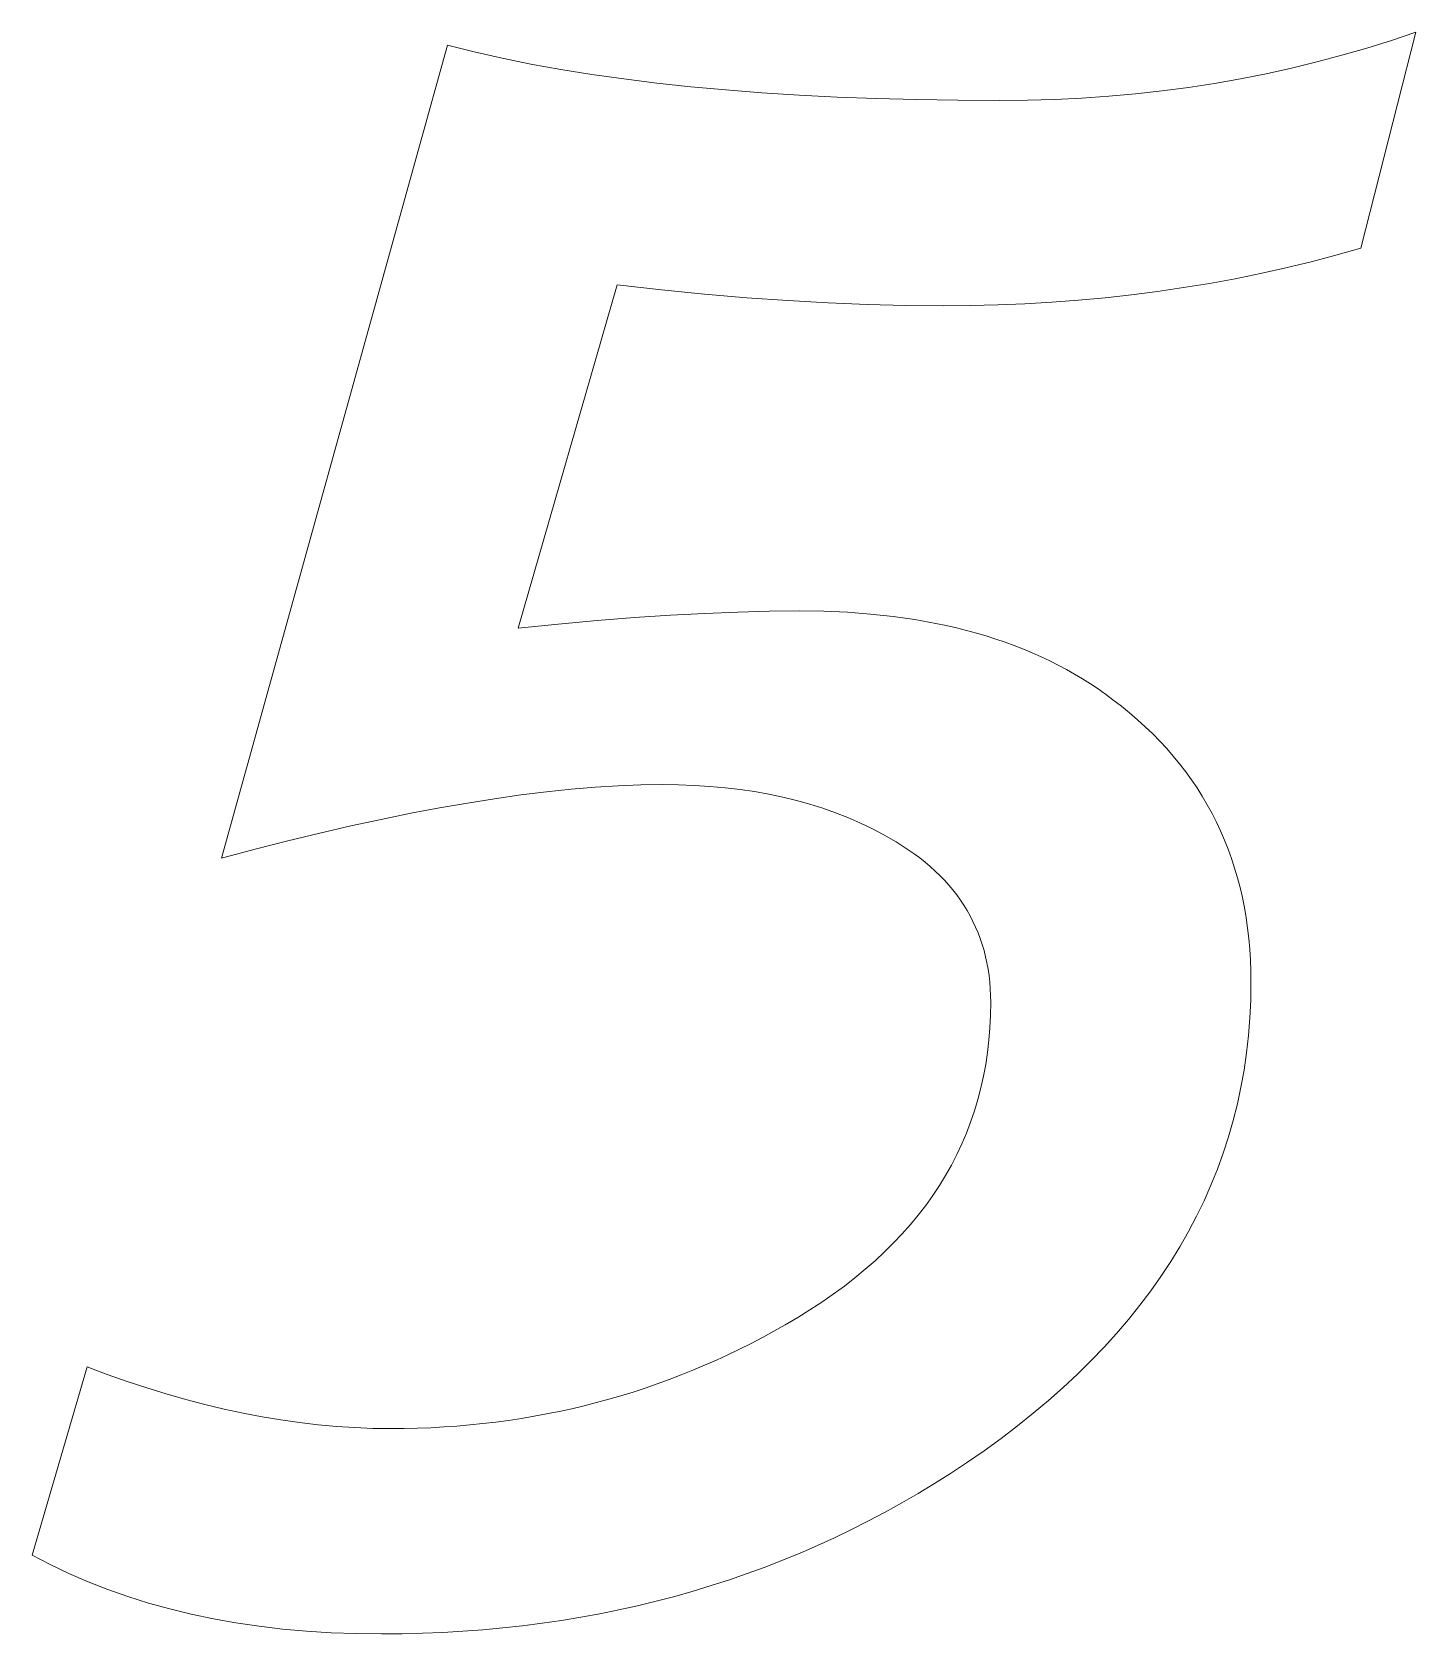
# Model space of a CAD drawing. Header units: millimetres. Extents: x -265 to 308, y -361 to 246.
# Drawn here: x 119.67 to 151.01, y 206.6 to 242.88 of the extents above; entities that cross this region are included whole.
import ezdxf

# ---------------------------------------------------------------- set-up
doc = ezdxf.new("R2010")
doc.units = ezdxf.units.MM
doc.header["$MEASUREMENT"] = 0
doc.layers.add('Layer 1', color=7, linetype='Continuous')

msp = doc.modelspace()

# ---------------------------------------------------------------- linework, layer by layer
at = {"layer": 'Layer 1', "lineweight": 9}
msp.add_open_spline([(123.9637, 224.1708), (123.9637, 224.1708), (129.0758, 242.5792), (129.0758, 242.5792), (129.0758, 242.5792), (129.0758, 242.5792), (129.0758, 242.5792), (129.0758, 242.5792), (129.0758, 242.5792), (129.0758, 242.5792), (129.6835, 242.4278), (129.6835, 242.4278), (129.6835, 242.4278), (129.6835, 242.4278), (130.3143, 242.2862), (130.3143, 242.2862), (130.3143, 242.2862), (130.3143, 242.2862), (130.9684, 242.1543), (130.9684, 242.1543), (130.9684, 242.1543), (130.9684, 242.1543), (131.6458, 242.0322), (131.6458, 242.0322), (131.6458, 242.0322), (131.6458, 242.0322), (132.3464, 241.9199), (132.3464, 241.9199), (132.3464, 241.9199), (132.3464, 241.9199), (133.0702, 241.8174), (133.0702, 241.8174), (133.0702, 241.8174), (133.0702, 241.8174), (133.8173, 241.7246), (133.8173, 241.7246), (133.8173, 241.7246), (133.8173, 241.7246), (134.5877, 241.6416), (134.5877, 241.6416), (134.5877, 241.6416), (134.5877, 241.6416), (135.3812, 241.5683), (135.3812, 241.5683), (135.3812, 241.5683), (135.3812, 241.5683), (136.1981, 241.5048), (136.1981, 241.5048), (136.1981, 241.5048), (136.1981, 241.5048), (137.0381, 241.4511), (137.0381, 241.4511), (137.0381, 241.4511), (137.0381, 241.4511), (137.9014, 241.4072), (137.9014, 241.4072), (137.9014, 241.4072), (137.9014, 241.4072), (138.788, 241.373), (138.788, 241.373), (138.788, 241.373), (138.788, 241.373), (139.6978, 241.3486), (139.6978, 241.3486), (139.6978, 241.3486), (139.6978, 241.3486), (140.6308, 241.3339), (140.6308, 241.3339), (140.6308, 241.3339), (140.6308, 241.3339), (141.5871, 241.329), (141.5871, 241.329), (141.5871, 241.329), (141.5871, 241.329), (141.5871, 241.329), (141.5871, 241.329), (141.5871, 241.329), (141.5871, 241.329), (142.2105, 241.3351), (142.2105, 241.3351), (142.2105, 241.3351), (142.2105, 241.3351), (142.8292, 241.3532), (142.8292, 241.3532), (142.8292, 241.3532), (142.8292, 241.3532), (143.4434, 241.3836), (143.4434, 241.3836), (143.4434, 241.3836), (143.4434, 241.3836), (144.0529, 241.4259), (144.0529, 241.4259), (144.0529, 241.4259), (144.0529, 241.4259), (144.6578, 241.4805), (144.6578, 241.4805), (144.6578, 241.4805), (144.6578, 241.4805), (145.2581, 241.5471), (145.2581, 241.5471), (145.2581, 241.5471), (145.2581, 241.5471), (145.8537, 241.6258), (145.8537, 241.6258), (145.8537, 241.6258), (145.8537, 241.6258), (146.4448, 241.7167), (146.4448, 241.7167), (146.4448, 241.7167), (146.4448, 241.7167), (147.0312, 241.8196), (147.0312, 241.8196), (147.0312, 241.8196), (147.0312, 241.8196), (147.613, 241.9347), (147.613, 241.9347), (147.613, 241.9347), (147.613, 241.9347), (148.1902, 242.0619), (148.1902, 242.0619), (148.1902, 242.0619), (148.1902, 242.0619), (148.7628, 242.2012), (148.7628, 242.2012), (148.7628, 242.2012), (148.7628, 242.2012), (149.3307, 242.3527), (149.3307, 242.3527), (149.3307, 242.3527), (149.3307, 242.3527), (149.8941, 242.5162), (149.8941, 242.5162), (149.8941, 242.5162), (149.8941, 242.5162), (150.4528, 242.6918), (150.4528, 242.6918), (150.4528, 242.6918), (150.4528, 242.6918), (151.0069, 242.8797), (151.0069, 242.8797), (151.0069, 242.8797), (151.0069, 242.8797), (151.0069, 242.8797), (151.0069, 242.8797), (151.0069, 242.8797), (151.0069, 242.8797), (149.7567, 237.9807), (149.7567, 237.9807), (149.7567, 237.9807), (149.7567, 237.9807), (149.7567, 237.9807), (149.7567, 237.9807), (149.7567, 237.9807), (149.7567, 237.9807), (149.1957, 237.8229), (149.1957, 237.8229), (149.1957, 237.8229), (149.1957, 237.8229), (148.6307, 237.6752), (148.6307, 237.6752), (148.6307, 237.6752), (148.6307, 237.6752), (148.0617, 237.5378), (148.0617, 237.5378), (148.0617, 237.5378), (148.0617, 237.5378), (147.4887, 237.4104), (147.4887, 237.4104), (147.4887, 237.4104), (147.4887, 237.4104), (146.9118, 237.2934), (146.9118, 237.2934), (146.9118, 237.2934), (146.9118, 237.2934), (146.3309, 237.1865), (146.3309, 237.1865), (146.3309, 237.1865), (146.3309, 237.1865), (145.746, 237.0897), (145.746, 237.0897), (145.746, 237.0897), (145.746, 237.0897), (145.1571, 237.0031), (145.1571, 237.0031), (145.1571, 237.0031), (145.1571, 237.0031), (144.5642, 236.9268), (144.5642, 236.9268), (144.5642, 236.9268), (144.5642, 236.9268), (143.9674, 236.8606), (143.9674, 236.8606), (143.9674, 236.8606), (143.9674, 236.8606), (143.3666, 236.8045), (143.3666, 236.8045), (143.3666, 236.8045), (143.3666, 236.8045), (142.7618, 236.7587), (142.7618, 236.7587), (142.7618, 236.7587), (142.7618, 236.7587), (142.1531, 236.7231), (142.1531, 236.7231), (142.1531, 236.7231), (142.1531, 236.7231), (141.5404, 236.6977), (141.5404, 236.6977), (141.5404, 236.6977), (141.5404, 236.6977), (140.9237, 236.6824), (140.9237, 236.6824), (140.9237, 236.6824), (140.9237, 236.6824), (140.303, 236.6773), (140.303, 236.6773), (140.303, 236.6773), (140.303, 236.6773), (140.303, 236.6773), (140.303, 236.6773), (140.303, 236.6773), (140.303, 236.6773), (139.4563, 236.6847), (139.4563, 236.6847), (139.4563, 236.6847), (139.4563, 236.6847), (138.588, 236.7069), (138.588, 236.7069), (138.588, 236.7069), (138.588, 236.7069), (137.698, 236.7441), (137.698, 236.7441), (137.698, 236.7441), (137.698, 236.7441), (136.7864, 236.796), (136.7864, 236.796), (136.7864, 236.796), (136.7864, 236.796), (135.853, 236.8628), (135.853, 236.8628), (135.853, 236.8628), (135.853, 236.8628), (134.8981, 236.9444), (134.8981, 236.9444), (134.8981, 236.9444), (134.8981, 236.9444), (133.9215, 237.0409), (133.9215, 237.0409), (133.9215, 237.0409), (133.9215, 237.0409), (132.9232, 237.1521), (132.9232, 237.1521), (132.9232, 237.1521), (132.9232, 237.1521), (132.9232, 237.1521), (132.9232, 237.1521), (132.9232, 237.1521), (132.9232, 237.1521), (130.6748, 229.3798), (130.6748, 229.3798), (130.6748, 229.3798), (130.6748, 229.3798), (130.6748, 229.3798), (130.6748, 229.3798), (130.6748, 229.3798), (130.6748, 229.3798), (131.5864, 229.4707), (131.5864, 229.4707), (131.5864, 229.4707), (131.5864, 229.4707), (132.4652, 229.5494), (132.4652, 229.5494), (132.4652, 229.5494), (132.4652, 229.5494), (133.3114, 229.6161), (133.3114, 229.6161), (133.3114, 229.6161), (133.3114, 229.6161), (134.1249, 229.6706), (134.1249, 229.6706), (134.1249, 229.6706), (134.1249, 229.6706), (134.9056, 229.713), (134.9056, 229.713), (134.9056, 229.713), (134.9056, 229.713), (135.6537, 229.7432), (135.6537, 229.7432), (135.6537, 229.7432), (135.6537, 229.7432), (136.369, 229.7614), (136.369, 229.7614), (136.369, 229.7614), (136.369, 229.7614), (137.0516, 229.7675), (137.0516, 229.7675), (137.0516, 229.7675), (137.0516, 229.7675), (137.0516, 229.7675), (137.0516, 229.7675), (137.0516, 229.7675), (137.0516, 229.7675), (137.6018, 229.7596), (137.6018, 229.7596), (137.6018, 229.7596), (137.6018, 229.7596), (138.1376, 229.736), (138.1376, 229.736), (138.1376, 229.736), (138.1376, 229.736), (138.6593, 229.6968), (138.6593, 229.6968), (138.6593, 229.6968), (138.6593, 229.6968), (139.1667, 229.6418), (139.1667, 229.6418), (139.1667, 229.6418), (139.1667, 229.6418), (139.6599, 229.5711), (139.6599, 229.5711), (139.6599, 229.5711), (139.6599, 229.5711), (140.1389, 229.4847), (140.1389, 229.4847), (140.1389, 229.4847), (140.1389, 229.4847), (140.373, 229.4356), (140.373, 229.4356), (140.373, 229.4356), (140.373, 229.4356), (140.6036, 229.3826), (140.6036, 229.3826), (140.6036, 229.3826), (140.6036, 229.3826), (140.8306, 229.3256), (140.8306, 229.3256), (140.8306, 229.3256), (140.8306, 229.3256), (141.0541, 229.2647), (141.0541, 229.2647), (141.0541, 229.2647), (141.0541, 229.2647), (141.274, 229.2), (141.274, 229.2), (141.274, 229.2), (141.274, 229.2), (141.4903, 229.1312), (141.4903, 229.1312), (141.4903, 229.1312), (141.4903, 229.1312), (141.7031, 229.0585), (141.7031, 229.0585), (141.7031, 229.0585), (141.7031, 229.0585), (141.9124, 228.9819), (141.9124, 228.9819), (141.9124, 228.9819), (141.9124, 228.9819), (142.118, 228.9014), (142.118, 228.9014), (142.118, 228.9014), (142.118, 228.9014), (142.3201, 228.817), (142.3201, 228.817), (142.3201, 228.817), (142.3201, 228.817), (142.5187, 228.7286), (142.5187, 228.7286), (142.5187, 228.7286), (142.5187, 228.7286), (142.7137, 228.6363), (142.7137, 228.6363), (142.7137, 228.6363), (142.7137, 228.6363), (142.9052, 228.5401), (142.9052, 228.5401), (142.9052, 228.5401), (142.9052, 228.5401), (143.093, 228.44), (143.093, 228.44), (143.093, 228.44), (143.093, 228.44), (143.2774, 228.3359), (143.2774, 228.3359), (143.2774, 228.3359), (143.2774, 228.3359), (143.4581, 228.2278), (143.4581, 228.2278), (143.4581, 228.2278), (143.4581, 228.2278), (143.6353, 228.116), (143.6353, 228.116), (143.6353, 228.116), (143.6353, 228.116), (143.809, 228.0001), (143.809, 228.0001), (143.809, 228.0001), (143.809, 228.0001), (143.979, 227.8803), (143.979, 227.8803), (143.979, 227.8803), (143.979, 227.8803), (144.1455, 227.7566), (144.1455, 227.7566), (144.1455, 227.7566), (144.1455, 227.7566), (144.1455, 227.7566), (144.1455, 227.7566), (144.1455, 227.7566), (144.1455, 227.7566), (144.3378, 227.6083), (144.3378, 227.6083), (144.3378, 227.6083), (144.3378, 227.6083), (144.524, 227.4567), (144.524, 227.4567), (144.524, 227.4567), (144.524, 227.4567), (144.7041, 227.3018), (144.7041, 227.3018), (144.7041, 227.3018), (144.7041, 227.3018), (144.8781, 227.1436), (144.8781, 227.1436), (144.8781, 227.1436), (144.8781, 227.1436), (145.0459, 226.982), (145.0459, 226.982), (145.0459, 226.982), (145.0459, 226.982), (145.2077, 226.8171), (145.2077, 226.8171), (145.2077, 226.8171), (145.2077, 226.8171), (145.3634, 226.6489), (145.3634, 226.6489), (145.3634, 226.6489), (145.3634, 226.6489), (145.513, 226.4773), (145.513, 226.4773), (145.513, 226.4773), (145.513, 226.4773), (145.6564, 226.3025), (145.6564, 226.3025), (145.6564, 226.3025), (145.6564, 226.3025), (145.7937, 226.1242), (145.7937, 226.1242), (145.7937, 226.1242), (145.7937, 226.1242), (145.9249, 225.9426), (145.9249, 225.9426), (145.9249, 225.9426), (145.9249, 225.9426), (146.0501, 225.7578), (146.0501, 225.7578), (146.0501, 225.7578), (146.0501, 225.7578), (146.1692, 225.5695), (146.1692, 225.5695), (146.1692, 225.5695), (146.1692, 225.5695), (146.2821, 225.378), (146.2821, 225.378), (146.2821, 225.378), (146.2821, 225.378), (146.3889, 225.1831), (146.3889, 225.1831), (146.3889, 225.1831), (146.3889, 225.1831), (146.4896, 224.9849), (146.4896, 224.9849), (146.4896, 224.9849), (146.4896, 224.9849), (146.5842, 224.7833), (146.5842, 224.7833), (146.5842, 224.7833), (146.5842, 224.7833), (146.6727, 224.5785), (146.6727, 224.5785), (146.6727, 224.5785), (146.6727, 224.5785), (146.7551, 224.3702), (146.7551, 224.3702), (146.7551, 224.3702), (146.7551, 224.3702), (146.8315, 224.1587), (146.8315, 224.1587), (146.8315, 224.1587), (146.8315, 224.1587), (146.9017, 223.9438), (146.9017, 223.9438), (146.9017, 223.9438), (146.9017, 223.9438), (146.9658, 223.7257), (146.9658, 223.7257), (146.9658, 223.7257), (146.9658, 223.7257), (147.0237, 223.5041), (147.0237, 223.5041), (147.0237, 223.5041), (147.0237, 223.5041), (147.0756, 223.2793), (147.0756, 223.2793), (147.0756, 223.2793), (147.0756, 223.2793), (147.1214, 223.051), (147.1214, 223.051), (147.1214, 223.051), (147.1214, 223.051), (147.1611, 222.8195), (147.1611, 222.8195), (147.1611, 222.8195), (147.1611, 222.8195), (147.1947, 222.5847), (147.1947, 222.5847), (147.1947, 222.5847), (147.1947, 222.5847), (147.2221, 222.3464), (147.2221, 222.3464), (147.2221, 222.3464), (147.2221, 222.3464), (147.2435, 222.1049), (147.2435, 222.1049), (147.2435, 222.1049), (147.2435, 222.1049), (147.2588, 221.8601), (147.2588, 221.8601), (147.2588, 221.8601), (147.2588, 221.8601), (147.2679, 221.6119), (147.2679, 221.6119), (147.2679, 221.6119), (147.2679, 221.6119), (147.271, 221.3604), (147.271, 221.3604), (147.271, 221.3604), (147.271, 221.3604), (147.271, 221.3604), (147.271, 221.3604), (147.271, 221.3604), (147.271, 221.3604), (147.2647, 220.9537), (147.2647, 220.9537), (147.2647, 220.9537), (147.2647, 220.9537), (147.2458, 220.5513), (147.2458, 220.5513), (147.2458, 220.5513), (147.2458, 220.5513), (147.2144, 220.1531), (147.2144, 220.1531), (147.2144, 220.1531), (147.2144, 220.1531), (147.1704, 219.7593), (147.1704, 219.7593), (147.1704, 219.7593), (147.1704, 219.7593), (147.1138, 219.3697), (147.1138, 219.3697), (147.1138, 219.3697), (147.1138, 219.3697), (147.0445, 218.9845), (147.0445, 218.9845), (147.0445, 218.9845), (147.0445, 218.9845), (146.9628, 218.6035), (146.9628, 218.6035), (146.9628, 218.6035), (146.9628, 218.6035), (146.8685, 218.2268), (146.8685, 218.2268), (146.8685, 218.2268), (146.8685, 218.2268), (146.7616, 217.8544), (146.7616, 217.8544), (146.7616, 217.8544), (146.7616, 217.8544), (146.6421, 217.4863), (146.6421, 217.4863), (146.6421, 217.4863), (146.6421, 217.4863), (146.51, 217.1225), (146.51, 217.1225), (146.51, 217.1225), (146.51, 217.1225), (146.3654, 216.7629), (146.3654, 216.7629), (146.3654, 216.7629), (146.3654, 216.7629), (146.2081, 216.4076), (146.2081, 216.4076), (146.2081, 216.4076), (146.2081, 216.4076), (146.0383, 216.0567), (146.0383, 216.0567), (146.0383, 216.0567), (146.0383, 216.0567), (145.856, 215.71), (145.856, 215.71), (145.856, 215.71), (145.856, 215.71), (145.661, 215.3676), (145.661, 215.3676), (145.661, 215.3676), (145.661, 215.3676), (145.4535, 215.0295), (145.4535, 215.0295), (145.4535, 215.0295), (145.4535, 215.0295), (145.2334, 214.6957), (145.2334, 214.6957), (145.2334, 214.6957), (145.2334, 214.6957), (145.0007, 214.3661), (145.0007, 214.3661), (145.0007, 214.3661), (145.0007, 214.3661), (144.7554, 214.0409), (144.7554, 214.0409), (144.7554, 214.0409), (144.7554, 214.0409), (144.4976, 213.7199), (144.4976, 213.7199), (144.4976, 213.7199), (144.4976, 213.7199), (144.2271, 213.4033), (144.2271, 213.4033), (144.2271, 213.4033), (144.2271, 213.4033), (143.9442, 213.0909), (143.9442, 213.0909), (143.9442, 213.0909), (143.9442, 213.0909), (143.6486, 212.7828), (143.6486, 212.7828), (143.6486, 212.7828), (143.6486, 212.7828), (143.3404, 212.479), (143.3404, 212.479), (143.3404, 212.479), (143.3404, 212.479), (143.0197, 212.1795), (143.0197, 212.1795), (143.0197, 212.1795), (143.0197, 212.1795), (142.6864, 211.8842), (142.6864, 211.8842), (142.6864, 211.8842), (142.6864, 211.8842), (142.3405, 211.5933), (142.3405, 211.5933), (142.3405, 211.5933), (142.3405, 211.5933), (141.9821, 211.3066), (141.9821, 211.3066), (141.9821, 211.3066), (141.9821, 211.3066), (141.611, 211.0242), (141.611, 211.0242), (141.611, 211.0242), (141.611, 211.0242), (141.2274, 210.7461), (141.2274, 210.7461), (141.2274, 210.7461), (141.2274, 210.7461), (140.8312, 210.4724), (140.8312, 210.4724), (140.8312, 210.4724), (140.8312, 210.4724), (140.8312, 210.4724), (140.8312, 210.4724), (140.8312, 210.4724), (140.8312, 210.4724), (140.4694, 210.2339), (140.4694, 210.2339), (140.4694, 210.2339), (140.4694, 210.2339), (140.1043, 210.0029), (140.1043, 210.0029), (140.1043, 210.0029), (140.1043, 210.0029), (139.7357, 209.7796), (139.7357, 209.7796), (139.7357, 209.7796), (139.7357, 209.7796), (139.3639, 209.5638), (139.3639, 209.5638), (139.3639, 209.5638), (139.3639, 209.5638), (138.9886, 209.3556), (138.9886, 209.3556), (138.9886, 209.3556), (138.9886, 209.3556), (138.61, 209.155), (138.61, 209.155), (138.61, 209.155), (138.61, 209.155), (138.228, 208.9619), (138.228, 208.9619), (138.228, 208.9619), (138.228, 208.9619), (137.8427, 208.7764), (137.8427, 208.7764), (137.8427, 208.7764), (137.8427, 208.7764), (137.4539, 208.5985), (137.4539, 208.5985), (137.4539, 208.5985), (137.4539, 208.5985), (137.0618, 208.4281), (137.0618, 208.4281), (137.0618, 208.4281), (137.0618, 208.4281), (136.6664, 208.2654), (136.6664, 208.2654), (136.6664, 208.2654), (136.6664, 208.2654), (136.2675, 208.1101), (136.2675, 208.1101), (136.2675, 208.1101), (136.2675, 208.1101), (135.8654, 207.9625), (135.8654, 207.9625), (135.8654, 207.9625), (135.8654, 207.9625), (135.4598, 207.8224), (135.4598, 207.8224), (135.4598, 207.8224), (135.4598, 207.8224), (135.0509, 207.6899), (135.0509, 207.6899), (135.0509, 207.6899), (135.0509, 207.6899), (134.6385, 207.565), (134.6385, 207.565), (134.6385, 207.565), (134.6385, 207.565), (134.2229, 207.4476), (134.2229, 207.4476), (134.2229, 207.4476), (134.2229, 207.4476), (133.8038, 207.3379), (133.8038, 207.3379), (133.8038, 207.3379), (133.8038, 207.3379), (133.3814, 207.2357), (133.3814, 207.2357), (133.3814, 207.2357), (133.3814, 207.2357), (132.9556, 207.141), (132.9556, 207.141), (132.9556, 207.141), (132.9556, 207.141), (132.5264, 207.0539), (132.5264, 207.0539), (132.5264, 207.0539), (132.5264, 207.0539), (132.0939, 206.9744), (132.0939, 206.9744), (132.0939, 206.9744), (132.0939, 206.9744), (131.658, 206.9025), (131.658, 206.9025), (131.658, 206.9025), (131.658, 206.9025), (131.2187, 206.8382), (131.2187, 206.8382), (131.2187, 206.8382), (131.2187, 206.8382), (130.7761, 206.7814), (130.7761, 206.7814), (130.7761, 206.7814), (130.7761, 206.7814), (130.3301, 206.7322), (130.3301, 206.7322), (130.3301, 206.7322), (130.3301, 206.7322), (129.8808, 206.6905), (129.8808, 206.6905), (129.8808, 206.6905), (129.8808, 206.6905), (129.428, 206.6564), (129.428, 206.6564), (129.428, 206.6564), (129.428, 206.6564), (128.9719, 206.6299), (128.9719, 206.6299), (128.9719, 206.6299), (128.9719, 206.6299), (128.5124, 206.611), (128.5124, 206.611), (128.5124, 206.611), (128.5124, 206.611), (128.0496, 206.5997), (128.0496, 206.5997), (128.0496, 206.5997), (128.0496, 206.5997), (127.5833, 206.5959), (127.5833, 206.5959), (127.5833, 206.5959), (127.5833, 206.5959), (127.5833, 206.5959), (127.5833, 206.5959), (127.5833, 206.5959), (127.5833, 206.5959), (127.0068, 206.6029), (127.0068, 206.6029), (127.0068, 206.6029), (127.0068, 206.6029), (126.4411, 206.6238), (126.4411, 206.6238), (126.4411, 206.6238), (126.4411, 206.6238), (125.8864, 206.6587), (125.8864, 206.6587), (125.8864, 206.6587), (125.8864, 206.6587), (125.3426, 206.7076), (125.3426, 206.7076), (125.3426, 206.7076), (125.3426, 206.7076), (124.8097, 206.7705), (124.8097, 206.7705), (124.8097, 206.7705), (124.8097, 206.7705), (124.2878, 206.8473), (124.2878, 206.8473), (124.2878, 206.8473), (124.2878, 206.8473), (123.7769, 206.9381), (123.7769, 206.9381), (123.7769, 206.9381), (123.7769, 206.9381), (123.2769, 207.0429), (123.2769, 207.0429), (123.2769, 207.0429), (123.2769, 207.0429), (122.7878, 207.1616), (122.7878, 207.1616), (122.7878, 207.1616), (122.7878, 207.1616), (122.3096, 207.2943), (122.3096, 207.2943), (122.3096, 207.2943), (122.3096, 207.2943), (121.8424, 207.441), (121.8424, 207.441), (121.8424, 207.441), (121.8424, 207.441), (121.3861, 207.6017), (121.3861, 207.6017), (121.3861, 207.6017), (121.3861, 207.6017), (120.9408, 207.7763), (120.9408, 207.7763), (120.9408, 207.7763), (120.9408, 207.7763), (120.5064, 207.9649), (120.5064, 207.9649), (120.5064, 207.9649), (120.5064, 207.9649), (120.083, 208.1674), (120.083, 208.1674), (120.083, 208.1674), (120.083, 208.1674), (119.6705, 208.3839), (119.6705, 208.3839), (119.6705, 208.3839), (119.6705, 208.3839), (119.6705, 208.3839), (119.6705, 208.3839), (119.6705, 208.3839), (119.6705, 208.3839), (120.9207, 212.6432), (120.9207, 212.6432), (120.9207, 212.6432), (120.9207, 212.6432), (120.9207, 212.6432), (120.9207, 212.6432), (120.9207, 212.6432), (120.9207, 212.6432), (121.3723, 212.4742), (121.3723, 212.4742), (121.3723, 212.4742), (121.3723, 212.4742), (121.821, 212.3161), (121.821, 212.3161), (121.821, 212.3161), (121.821, 212.3161), (122.2668, 212.1689), (122.2668, 212.1689), (122.2668, 212.1689), (122.2668, 212.1689), (122.7096, 212.0327), (122.7096, 212.0327), (122.7096, 212.0327), (122.7096, 212.0327), (123.1496, 211.9073), (123.1496, 211.9073), (123.1496, 211.9073), (123.1496, 211.9073), (123.5866, 211.7928), (123.5866, 211.7928), (123.5866, 211.7928), (123.5866, 211.7928), (124.0207, 211.6892), (124.0207, 211.6892), (124.0207, 211.6892), (124.0207, 211.6892), (124.4519, 211.5965), (124.4519, 211.5965), (124.4519, 211.5965), (124.4519, 211.5965), (124.8802, 211.5147), (124.8802, 211.5147), (124.8802, 211.5147), (124.8802, 211.5147), (125.3056, 211.4439), (125.3056, 211.4439), (125.3056, 211.4439), (125.3056, 211.4439), (125.728, 211.3839), (125.728, 211.3839), (125.728, 211.3839), (125.728, 211.3839), (126.1476, 211.3349), (126.1476, 211.3349), (126.1476, 211.3349), (126.1476, 211.3349), (126.5642, 211.2967), (126.5642, 211.2967), (126.5642, 211.2967), (126.5642, 211.2967), (126.9779, 211.2695), (126.9779, 211.2695), (126.9779, 211.2695), (126.9779, 211.2695), (127.3887, 211.2531), (127.3887, 211.2531), (127.3887, 211.2531), (127.3887, 211.2531), (127.7966, 211.2477), (127.7966, 211.2477), (127.7966, 211.2477), (127.7966, 211.2477), (127.7966, 211.2477), (127.7966, 211.2477), (127.7966, 211.2477), (127.7966, 211.2477), (128.0987, 211.2499), (128.0987, 211.2499), (128.0987, 211.2499), (128.0987, 211.2499), (128.3993, 211.2568), (128.3993, 211.2568), (128.3993, 211.2568), (128.3993, 211.2568), (128.6984, 211.2683), (128.6984, 211.2683), (128.6984, 211.2683), (128.6984, 211.2683), (128.996, 211.2844), (128.996, 211.2844), (128.996, 211.2844), (128.996, 211.2844), (129.2921, 211.305), (129.2921, 211.305), (129.2921, 211.305), (129.2921, 211.305), (129.5867, 211.3303), (129.5867, 211.3303), (129.5867, 211.3303), (129.5867, 211.3303), (129.8799, 211.3601), (129.8799, 211.3601), (129.8799, 211.3601), (129.8799, 211.3601), (130.1715, 211.3945), (130.1715, 211.3945), (130.1715, 211.3945), (130.1715, 211.3945), (130.4617, 211.4335), (130.4617, 211.4335), (130.4617, 211.4335), (130.4617, 211.4335), (130.7503, 211.4771), (130.7503, 211.4771), (130.7503, 211.4771), (130.7503, 211.4771), (131.0374, 211.5254), (131.0374, 211.5254), (131.0374, 211.5254), (131.0374, 211.5254), (131.3231, 211.5781), (131.3231, 211.5781), (131.3231, 211.5781), (131.3231, 211.5781), (131.6072, 211.6355), (131.6072, 211.6355), (131.6072, 211.6355), (131.6072, 211.6355), (131.8899, 211.6975), (131.8899, 211.6975), (131.8899, 211.6975), (131.8899, 211.6975), (132.1711, 211.7641), (132.1711, 211.7641), (132.1711, 211.7641), (132.1711, 211.7641), (132.4507, 211.8352), (132.4507, 211.8352), (132.4507, 211.8352), (132.4507, 211.8352), (132.7289, 211.9109), (132.7289, 211.9109), (132.7289, 211.9109), (132.7289, 211.9109), (133.0056, 211.9912), (133.0056, 211.9912), (133.0056, 211.9912), (133.0056, 211.9912), (133.2808, 212.0762), (133.2808, 212.0762), (133.2808, 212.0762), (133.2808, 212.0762), (133.5545, 212.1657), (133.5545, 212.1657), (133.5545, 212.1657), (133.5545, 212.1657), (133.8267, 212.2598), (133.8267, 212.2598), (133.8267, 212.2598), (133.8267, 212.2598), (134.0974, 212.3585), (134.0974, 212.3585), (134.0974, 212.3585), (134.0974, 212.3585), (134.3666, 212.4617), (134.3666, 212.4617), (134.3666, 212.4617), (134.3666, 212.4617), (134.6343, 212.5696), (134.6343, 212.5696), (134.6343, 212.5696), (134.6343, 212.5696), (134.9005, 212.682), (134.9005, 212.682), (134.9005, 212.682), (134.9005, 212.682), (135.1652, 212.7991), (135.1652, 212.7991), (135.1652, 212.7991), (135.1652, 212.7991), (135.4284, 212.9207), (135.4284, 212.9207), (135.4284, 212.9207), (135.4284, 212.9207), (135.6902, 213.0469), (135.6902, 213.0469), (135.6902, 213.0469), (135.6902, 213.0469), (135.9504, 213.1777), (135.9504, 213.1777), (135.9504, 213.1777), (135.9504, 213.1777), (136.2091, 213.3132), (136.2091, 213.3132), (136.2091, 213.3132), (136.2091, 213.3132), (136.4664, 213.4532), (136.4664, 213.4532), (136.4664, 213.4532), (136.4664, 213.4532), (136.7221, 213.5978), (136.7221, 213.5978), (136.7221, 213.5978), (136.7221, 213.5978), (136.7221, 213.5978), (136.7221, 213.5978), (136.7221, 213.5978), (136.7221, 213.5978), (137.0086, 213.7656), (137.0086, 213.7656), (137.0086, 213.7656), (137.0086, 213.7656), (137.286, 213.9374), (137.286, 213.9374), (137.286, 213.9374), (137.286, 213.9374), (137.5543, 214.1131), (137.5543, 214.1131), (137.5543, 214.1131), (137.5543, 214.1131), (137.8135, 214.2927), (137.8135, 214.2927), (137.8135, 214.2927), (137.8135, 214.2927), (138.0636, 214.4762), (138.0636, 214.4762), (138.0636, 214.4762), (138.0636, 214.4762), (138.3046, 214.6635), (138.3046, 214.6635), (138.3046, 214.6635), (138.3046, 214.6635), (138.5366, 214.8548), (138.5366, 214.8548), (138.5366, 214.8548), (138.5366, 214.8548), (138.7594, 215.0499), (138.7594, 215.0499), (138.7594, 215.0499), (138.7594, 215.0499), (138.9731, 215.2489), (138.9731, 215.2489), (138.9731, 215.2489), (138.9731, 215.2489), (139.1778, 215.4519), (139.1778, 215.4519), (139.1778, 215.4519), (139.1778, 215.4519), (139.3733, 215.6587), (139.3733, 215.6587), (139.3733, 215.6587), (139.3733, 215.6587), (139.5598, 215.8694), (139.5598, 215.8694), (139.5598, 215.8694), (139.5598, 215.8694), (139.7371, 216.0839), (139.7371, 216.0839), (139.7371, 216.0839), (139.7371, 216.0839), (139.9054, 216.3024), (139.9054, 216.3024), (139.9054, 216.3024), (139.9054, 216.3024), (140.0645, 216.5248), (140.0645, 216.5248), (140.0645, 216.5248), (140.0645, 216.5248), (140.2146, 216.751), (140.2146, 216.751), (140.2146, 216.751), (140.2146, 216.751), (140.3556, 216.9812), (140.3556, 216.9812), (140.3556, 216.9812), (140.3556, 216.9812), (140.4874, 217.2152), (140.4874, 217.2152), (140.4874, 217.2152), (140.4874, 217.2152), (140.6102, 217.4531), (140.6102, 217.4531), (140.6102, 217.4531), (140.6102, 217.4531), (140.7239, 217.6949), (140.7239, 217.6949), (140.7239, 217.6949), (140.7239, 217.6949), (140.8285, 217.9406), (140.8285, 217.9406), (140.8285, 217.9406), (140.8285, 217.9406), (140.924, 218.1902), (140.924, 218.1902), (140.924, 218.1902), (140.924, 218.1902), (141.0104, 218.4437), (141.0104, 218.4437), (141.0104, 218.4437), (141.0104, 218.4437), (141.0877, 218.7011), (141.0877, 218.7011), (141.0877, 218.7011), (141.0877, 218.7011), (141.1559, 218.9623), (141.1559, 218.9623), (141.1559, 218.9623), (141.1559, 218.9623), (141.215, 219.2275), (141.215, 219.2275), (141.215, 219.2275), (141.215, 219.2275), (141.265, 219.4965), (141.265, 219.4965), (141.265, 219.4965), (141.265, 219.4965), (141.306, 219.7694), (141.306, 219.7694), (141.306, 219.7694), (141.306, 219.7694), (141.3378, 220.0463), (141.3378, 220.0463), (141.3378, 220.0463), (141.3378, 220.0463), (141.3606, 220.327), (141.3606, 220.327), (141.3606, 220.327), (141.3606, 220.327), (141.3742, 220.6116), (141.3742, 220.6116), (141.3742, 220.6116), (141.3742, 220.6116), (141.3787, 220.9001), (141.3787, 220.9001), (141.3787, 220.9001), (141.3787, 220.9001), (141.3787, 220.9001), (141.3787, 220.9001), (141.3787, 220.9001), (141.3787, 220.9001), (141.3764, 221.0551), (141.3764, 221.0551), (141.3764, 221.0551), (141.3764, 221.0551), (141.3692, 221.2079), (141.3692, 221.2079), (141.3692, 221.2079), (141.3692, 221.2079), (141.3573, 221.3584), (141.3573, 221.3584), (141.3573, 221.3584), (141.3573, 221.3584), (141.3407, 221.5064), (141.3407, 221.5064), (141.3407, 221.5064), (141.3407, 221.5064), (141.3192, 221.6522), (141.3192, 221.6522), (141.3192, 221.6522), (141.3192, 221.6522), (141.293, 221.7956), (141.293, 221.7956), (141.293, 221.7956), (141.293, 221.7956), (141.2621, 221.9367), (141.2621, 221.9367), (141.2621, 221.9367), (141.2621, 221.9367), (141.2264, 222.0754), (141.2264, 222.0754), (141.2264, 222.0754), (141.2264, 222.0754), (141.186, 222.2118), (141.186, 222.2118), (141.186, 222.2118), (141.186, 222.2118), (141.1407, 222.3459), (141.1407, 222.3459), (141.1407, 222.3459), (141.1407, 222.3459), (141.0907, 222.4776), (141.0907, 222.4776), (141.0907, 222.4776), (141.0907, 222.4776), (141.036, 222.607), (141.036, 222.607), (141.036, 222.607), (141.036, 222.607), (140.9765, 222.734), (140.9765, 222.734), (140.9765, 222.734), (140.9765, 222.734), (140.9122, 222.8588), (140.9122, 222.8588), (140.9122, 222.8588), (140.9122, 222.8588), (140.8432, 222.9811), (140.8432, 222.9811), (140.8432, 222.9811), (140.8432, 222.9811), (140.7694, 223.1011), (140.7694, 223.1011), (140.7694, 223.1011), (140.7694, 223.1011), (140.6908, 223.2189), (140.6908, 223.2189), (140.6908, 223.2189), (140.6908, 223.2189), (140.6076, 223.3342), (140.6076, 223.3342), (140.6076, 223.3342), (140.6076, 223.3342), (140.5195, 223.4473), (140.5195, 223.4473), (140.5195, 223.4473), (140.5195, 223.4473), (140.4266, 223.558), (140.4266, 223.558), (140.4266, 223.558), (140.4266, 223.558), (140.3291, 223.6662), (140.3291, 223.6662), (140.3291, 223.6662), (140.3291, 223.6662), (140.2267, 223.7723), (140.2267, 223.7723), (140.2267, 223.7723), (140.2267, 223.7723), (140.1196, 223.876), (140.1196, 223.876), (140.1196, 223.876), (140.1196, 223.876), (140.0077, 223.9773), (140.0077, 223.9773), (140.0077, 223.9773), (140.0077, 223.9773), (139.8911, 224.0763), (139.8911, 224.0763), (139.8911, 224.0763), (139.8911, 224.0763), (139.7697, 224.173), (139.7697, 224.173), (139.7697, 224.173), (139.7697, 224.173), (139.6436, 224.2673), (139.6436, 224.2673), (139.6436, 224.2673), (139.6436, 224.2673), (139.5126, 224.3593), (139.5126, 224.3593), (139.5126, 224.3593), (139.5126, 224.3593), (139.2366, 224.5362), (139.2366, 224.5362), (139.2366, 224.5362), (139.2366, 224.5362), (138.9414, 224.7038), (138.9414, 224.7038), (138.9414, 224.7038), (138.9414, 224.7038), (138.9414, 224.7038), (138.9414, 224.7038), (138.9414, 224.7038), (138.9414, 224.7038), (138.6828, 224.8406), (138.6828, 224.8406), (138.6828, 224.8406), (138.6828, 224.8406), (138.417, 224.9684), (138.417, 224.9684), (138.417, 224.9684), (138.417, 224.9684), (138.1441, 225.0875), (138.1441, 225.0875), (138.1441, 225.0875), (138.1441, 225.0875), (137.8639, 225.1978), (137.8639, 225.1978), (137.8639, 225.1978), (137.8639, 225.1978), (137.5765, 225.2993), (137.5765, 225.2993), (137.5765, 225.2993), (137.5765, 225.2993), (137.2819, 225.3918), (137.2819, 225.3918), (137.2819, 225.3918), (137.2819, 225.3918), (136.9802, 225.4756), (136.9802, 225.4756), (136.9802, 225.4756), (136.9802, 225.4756), (136.6713, 225.5506), (136.6713, 225.5506), (136.6713, 225.5506), (136.6713, 225.5506), (136.3551, 225.6168), (136.3551, 225.6168), (136.3551, 225.6168), (136.3551, 225.6168), (136.0318, 225.6741), (136.0318, 225.6741), (136.0318, 225.6741), (136.0318, 225.6741), (135.7013, 225.7226), (135.7013, 225.7226), (135.7013, 225.7226), (135.7013, 225.7226), (135.3635, 225.7623), (135.3635, 225.7623), (135.3635, 225.7623), (135.3635, 225.7623), (135.0186, 225.7932), (135.0186, 225.7932), (135.0186, 225.7932), (135.0186, 225.7932), (134.6665, 225.8153), (134.6665, 225.8153), (134.6665, 225.8153), (134.6665, 225.8153), (134.3072, 225.8284), (134.3072, 225.8284), (134.3072, 225.8284), (134.3072, 225.8284), (133.9407, 225.8329), (133.9407, 225.8329), (133.9407, 225.8329), (133.9407, 225.8329), (133.9407, 225.8329), (133.9407, 225.8329), (133.9407, 225.8329), (133.9407, 225.8329), (133.4521, 225.8264), (133.4521, 225.8264), (133.4521, 225.8264), (133.4521, 225.8264), (132.9454, 225.8069), (132.9454, 225.8069), (132.9454, 225.8069), (132.9454, 225.8069), (132.4207, 225.7745), (132.4207, 225.7745), (132.4207, 225.7745), (132.4207, 225.7745), (131.8781, 225.729), (131.8781, 225.729), (131.8781, 225.729), (131.8781, 225.729), (131.3174, 225.6706), (131.3174, 225.6706), (131.3174, 225.6706), (131.3174, 225.6706), (130.7388, 225.5992), (130.7388, 225.5992), (130.7388, 225.5992), (130.7388, 225.5992), (130.1422, 225.5147), (130.1422, 225.5147), (130.1422, 225.5147), (130.1422, 225.5147), (129.5276, 225.4173), (129.5276, 225.4173), (129.5276, 225.4173), (129.5276, 225.4173), (128.8951, 225.307), (128.8951, 225.307), (128.8951, 225.307), (128.8951, 225.307), (128.2446, 225.1836), (128.2446, 225.1836), (128.2446, 225.1836), (128.2446, 225.1836), (127.5761, 225.0473), (127.5761, 225.0473), (127.5761, 225.0473), (127.5761, 225.0473), (126.8895, 224.898), (126.8895, 224.898), (126.8895, 224.898), (126.8895, 224.898), (126.1851, 224.7356), (126.1851, 224.7356), (126.1851, 224.7356), (126.1851, 224.7356), (125.4626, 224.5604), (125.4626, 224.5604), (125.4626, 224.5604), (125.4626, 224.5604), (124.7221, 224.3721), (124.7221, 224.3721), (124.7221, 224.3721), (124.7221, 224.3721), (123.9637, 224.1708), (123.9637, 224.1708)], degree=3, knots=[0, 0, 0, 0, 0.0027174, 0.0027174, 0.0027174, 0.0027174, 0.0054348, 0.0054348, 0.0054348, 0.0054348, 0.0081522, 0.0081522, 0.0081522, 0.0081522, 0.0108696, 0.0108696, 0.0108696, 0.0108696, 0.013587, 0.013587, 0.013587, 0.013587, 0.0163043, 0.0163043, 0.0163043, 0.0163043, 0.0190217, 0.0190217, 0.0190217, 0.0190217, 0.0217391, 0.0217391, 0.0217391, 0.0217391, 0.0244565, 0.0244565, 0.0244565, 0.0244565, 0.0271739, 0.0271739, 0.0271739, 0.0271739, 0.0298913, 0.0298913, 0.0298913, 0.0298913, 0.0326087, 0.0326087, 0.0326087, 0.0326087, 0.0353261, 0.0353261, 0.0353261, 0.0353261, 0.0380435, 0.0380435, 0.0380435, 0.0380435, 0.0407609, 0.0407609, 0.0407609, 0.0407609, 0.0434783, 0.0434783, 0.0434783, 0.0434783, 0.0461957, 0.0461957, 0.0461957, 0.0461957, 0.048913, 0.048913, 0.048913, 0.048913, 0.0516304, 0.0516304, 0.0516304, 0.0516304, 0.0543478, 0.0543478, 0.0543478, 0.0543478, 0.0570652, 0.0570652, 0.0570652, 0.0570652, 0.0597826, 0.0597826, 0.0597826, 0.0597826, 0.0625, 0.0625, 0.0625, 0.0625, 0.0652174, 0.0652174, 0.0652174, 0.0652174, 0.0679348, 0.0679348, 0.0679348, 0.0679348, 0.0706522, 0.0706522, 0.0706522, 0.0706522, 0.0733696, 0.0733696, 0.0733696, 0.0733696, 0.076087, 0.076087, 0.076087, 0.076087, 0.0788043, 0.0788043, 0.0788043, 0.0788043, 0.0815217, 0.0815217, 0.0815217, 0.0815217, 0.0842391, 0.0842391, 0.0842391, 0.0842391, 0.0869565, 0.0869565, 0.0869565, 0.0869565, 0.0896739, 0.0896739, 0.0896739, 0.0896739, 0.0923913, 0.0923913, 0.0923913, 0.0923913, 0.0951087, 0.0951087, 0.0951087, 0.0951087, 0.0978261, 0.0978261, 0.0978261, 0.0978261, 0.1005435, 0.1005435, 0.1005435, 0.1005435, 0.1032609, 0.1032609, 0.1032609, 0.1032609, 0.1059783, 0.1059783, 0.1059783, 0.1059783, 0.1086957, 0.1086957, 0.1086957, 0.1086957, 0.111413, 0.111413, 0.111413, 0.111413, 0.1141304, 0.1141304, 0.1141304, 0.1141304, 0.1168478, 0.1168478, 0.1168478, 0.1168478, 0.1195652, 0.1195652, 0.1195652, 0.1195652, 0.1222826, 0.1222826, 0.1222826, 0.1222826, 0.125, 0.125, 0.125, 0.125, 0.1277174, 0.1277174, 0.1277174, 0.1277174, 0.1304348, 0.1304348, 0.1304348, 0.1304348, 0.1331522, 0.1331522, 0.1331522, 0.1331522, 0.1358696, 0.1358696, 0.1358696, 0.1358696, 0.138587, 0.138587, 0.138587, 0.138587, 0.1413043, 0.1413043, 0.1413043, 0.1413043, 0.1440217, 0.1440217, 0.1440217, 0.1440217, 0.1467391, 0.1467391, 0.1467391, 0.1467391, 0.1494565, 0.1494565, 0.1494565, 0.1494565, 0.1521739, 0.1521739, 0.1521739, 0.1521739, 0.1548913, 0.1548913, 0.1548913, 0.1548913, 0.1576087, 0.1576087, 0.1576087, 0.1576087, 0.1603261, 0.1603261, 0.1603261, 0.1603261, 0.1630435, 0.1630435, 0.1630435, 0.1630435, 0.1657609, 0.1657609, 0.1657609, 0.1657609, 0.1684783, 0.1684783, 0.1684783, 0.1684783, 0.1711957, 0.1711957, 0.1711957, 0.1711957, 0.173913, 0.173913, 0.173913, 0.173913, 0.1766304, 0.1766304, 0.1766304, 0.1766304, 0.1793478, 0.1793478, 0.1793478, 0.1793478, 0.1820652, 0.1820652, 0.1820652, 0.1820652, 0.1847826, 0.1847826, 0.1847826, 0.1847826, 0.1875, 0.1875, 0.1875, 0.1875, 0.1902174, 0.1902174, 0.1902174, 0.1902174, 0.1929348, 0.1929348, 0.1929348, 0.1929348, 0.1956522, 0.1956522, 0.1956522, 0.1956522, 0.1983696, 0.1983696, 0.1983696, 0.1983696, 0.201087, 0.201087, 0.201087, 0.201087, 0.2038043, 0.2038043, 0.2038043, 0.2038043, 0.2065217, 0.2065217, 0.2065217, 0.2065217, 0.2092391, 0.2092391, 0.2092391, 0.2092391, 0.2119565, 0.2119565, 0.2119565, 0.2119565, 0.2146739, 0.2146739, 0.2146739, 0.2146739, 0.2173913, 0.2173913, 0.2173913, 0.2173913, 0.2201087, 0.2201087, 0.2201087, 0.2201087, 0.2228261, 0.2228261, 0.2228261, 0.2228261, 0.2255435, 0.2255435, 0.2255435, 0.2255435, 0.2282609, 0.2282609, 0.2282609, 0.2282609, 0.2309783, 0.2309783, 0.2309783, 0.2309783, 0.2336957, 0.2336957, 0.2336957, 0.2336957, 0.236413, 0.236413, 0.236413, 0.236413, 0.2391304, 0.2391304, 0.2391304, 0.2391304, 0.2418478, 0.2418478, 0.2418478, 0.2418478, 0.2445652, 0.2445652, 0.2445652, 0.2445652, 0.2472826, 0.2472826, 0.2472826, 0.2472826, 0.25, 0.25, 0.25, 0.25, 0.2527174, 0.2527174, 0.2527174, 0.2527174, 0.2554348, 0.2554348, 0.2554348, 0.2554348, 0.2581522, 0.2581522, 0.2581522, 0.2581522, 0.2608696, 0.2608696, 0.2608696, 0.2608696, 0.263587, 0.263587, 0.263587, 0.263587, 0.2663043, 0.2663043, 0.2663043, 0.2663043, 0.2690217, 0.2690217, 0.2690217, 0.2690217, 0.2717391, 0.2717391, 0.2717391, 0.2717391, 0.2744565, 0.2744565, 0.2744565, 0.2744565, 0.2771739, 0.2771739, 0.2771739, 0.2771739, 0.2798913, 0.2798913, 0.2798913, 0.2798913, 0.2826087, 0.2826087, 0.2826087, 0.2826087, 0.2853261, 0.2853261, 0.2853261, 0.2853261, 0.2880435, 0.2880435, 0.2880435, 0.2880435, 0.2907609, 0.2907609, 0.2907609, 0.2907609, 0.2934783, 0.2934783, 0.2934783, 0.2934783, 0.2961957, 0.2961957, 0.2961957, 0.2961957, 0.298913, 0.298913, 0.298913, 0.298913, 0.3016304, 0.3016304, 0.3016304, 0.3016304, 0.3043478, 0.3043478, 0.3043478, 0.3043478, 0.3070652, 0.3070652, 0.3070652, 0.3070652, 0.3097826, 0.3097826, 0.3097826, 0.3097826, 0.3125, 0.3125, 0.3125, 0.3125, 0.3152174, 0.3152174, 0.3152174, 0.3152174, 0.3179348, 0.3179348, 0.3179348, 0.3179348, 0.3206522, 0.3206522, 0.3206522, 0.3206522, 0.3233696, 0.3233696, 0.3233696, 0.3233696, 0.326087, 0.326087, 0.326087, 0.326087, 0.3288043, 0.3288043, 0.3288043, 0.3288043, 0.3315217, 0.3315217, 0.3315217, 0.3315217, 0.3342391, 0.3342391, 0.3342391, 0.3342391, 0.3369565, 0.3369565, 0.3369565, 0.3369565, 0.3396739, 0.3396739, 0.3396739, 0.3396739, 0.3423913, 0.3423913, 0.3423913, 0.3423913, 0.3451087, 0.3451087, 0.3451087, 0.3451087, 0.3478261, 0.3478261, 0.3478261, 0.3478261, 0.3505435, 0.3505435, 0.3505435, 0.3505435, 0.3532609, 0.3532609, 0.3532609, 0.3532609, 0.3559783, 0.3559783, 0.3559783, 0.3559783, 0.3586957, 0.3586957, 0.3586957, 0.3586957, 0.361413, 0.361413, 0.361413, 0.361413, 0.3641304, 0.3641304, 0.3641304, 0.3641304, 0.3668478, 0.3668478, 0.3668478, 0.3668478, 0.3695652, 0.3695652, 0.3695652, 0.3695652, 0.3722826, 0.3722826, 0.3722826, 0.3722826, 0.375, 0.375, 0.375, 0.375, 0.3777174, 0.3777174, 0.3777174, 0.3777174, 0.3804348, 0.3804348, 0.3804348, 0.3804348, 0.3831522, 0.3831522, 0.3831522, 0.3831522, 0.3858696, 0.3858696, 0.3858696, 0.3858696, 0.388587, 0.388587, 0.388587, 0.388587, 0.3913043, 0.3913043, 0.3913043, 0.3913043, 0.3940217, 0.3940217, 0.3940217, 0.3940217, 0.3967391, 0.3967391, 0.3967391, 0.3967391, 0.3994565, 0.3994565, 0.3994565, 0.3994565, 0.4021739, 0.4021739, 0.4021739, 0.4021739, 0.4048913, 0.4048913, 0.4048913, 0.4048913, 0.4076087, 0.4076087, 0.4076087, 0.4076087, 0.4103261, 0.4103261, 0.4103261, 0.4103261, 0.4130435, 0.4130435, 0.4130435, 0.4130435, 0.4157609, 0.4157609, 0.4157609, 0.4157609, 0.4184783, 0.4184783, 0.4184783, 0.4184783, 0.4211957, 0.4211957, 0.4211957, 0.4211957, 0.423913, 0.423913, 0.423913, 0.423913, 0.4266304, 0.4266304, 0.4266304, 0.4266304, 0.4293478, 0.4293478, 0.4293478, 0.4293478, 0.4320652, 0.4320652, 0.4320652, 0.4320652, 0.4347826, 0.4347826, 0.4347826, 0.4347826, 0.4375, 0.4375, 0.4375, 0.4375, 0.4402174, 0.4402174, 0.4402174, 0.4402174, 0.4429348, 0.4429348, 0.4429348, 0.4429348, 0.4456522, 0.4456522, 0.4456522, 0.4456522, 0.4483696, 0.4483696, 0.4483696, 0.4483696, 0.451087, 0.451087, 0.451087, 0.451087, 0.4538043, 0.4538043, 0.4538043, 0.4538043, 0.4565217, 0.4565217, 0.4565217, 0.4565217, 0.4592391, 0.4592391, 0.4592391, 0.4592391, 0.4619565, 0.4619565, 0.4619565, 0.4619565, 0.4646739, 0.4646739, 0.4646739, 0.4646739, 0.4673913, 0.4673913, 0.4673913, 0.4673913, 0.4701087, 0.4701087, 0.4701087, 0.4701087, 0.4728261, 0.4728261, 0.4728261, 0.4728261, 0.4755435, 0.4755435, 0.4755435, 0.4755435, 0.4782609, 0.4782609, 0.4782609, 0.4782609, 0.4809783, 0.4809783, 0.4809783, 0.4809783, 0.4836957, 0.4836957, 0.4836957, 0.4836957, 0.486413, 0.486413, 0.486413, 0.486413, 0.4891304, 0.4891304, 0.4891304, 0.4891304, 0.4918478, 0.4918478, 0.4918478, 0.4918478, 0.4945652, 0.4945652, 0.4945652, 0.4945652, 0.4972826, 0.4972826, 0.4972826, 0.4972826, 0.5, 0.5, 0.5, 0.5, 0.5027174, 0.5027174, 0.5027174, 0.5027174, 0.5054348, 0.5054348, 0.5054348, 0.5054348, 0.5081522, 0.5081522, 0.5081522, 0.5081522, 0.5108696, 0.5108696, 0.5108696, 0.5108696, 0.513587, 0.513587, 0.513587, 0.513587, 0.5163043, 0.5163043, 0.5163043, 0.5163043, 0.5190217, 0.5190217, 0.5190217, 0.5190217, 0.5217391, 0.5217391, 0.5217391, 0.5217391, 0.5244565, 0.5244565, 0.5244565, 0.5244565, 0.5271739, 0.5271739, 0.5271739, 0.5271739, 0.5298913, 0.5298913, 0.5298913, 0.5298913, 0.5326087, 0.5326087, 0.5326087, 0.5326087, 0.5353261, 0.5353261, 0.5353261, 0.5353261, 0.5380435, 0.5380435, 0.5380435, 0.5380435, 0.5407609, 0.5407609, 0.5407609, 0.5407609, 0.5434783, 0.5434783, 0.5434783, 0.5434783, 0.5461957, 0.5461957, 0.5461957, 0.5461957, 0.548913, 0.548913, 0.548913, 0.548913, 0.5516304, 0.5516304, 0.5516304, 0.5516304, 0.5543478, 0.5543478, 0.5543478, 0.5543478, 0.5570652, 0.5570652, 0.5570652, 0.5570652, 0.5597826, 0.5597826, 0.5597826, 0.5597826, 0.5625, 0.5625, 0.5625, 0.5625, 0.5652174, 0.5652174, 0.5652174, 0.5652174, 0.5679348, 0.5679348, 0.5679348, 0.5679348, 0.5706522, 0.5706522, 0.5706522, 0.5706522, 0.5733696, 0.5733696, 0.5733696, 0.5733696, 0.576087, 0.576087, 0.576087, 0.576087, 0.5788043, 0.5788043, 0.5788043, 0.5788043, 0.5815217, 0.5815217, 0.5815217, 0.5815217, 0.5842391, 0.5842391, 0.5842391, 0.5842391, 0.5869565, 0.5869565, 0.5869565, 0.5869565, 0.5896739, 0.5896739, 0.5896739, 0.5896739, 0.5923913, 0.5923913, 0.5923913, 0.5923913, 0.5951087, 0.5951087, 0.5951087, 0.5951087, 0.5978261, 0.5978261, 0.5978261, 0.5978261, 0.6005435, 0.6005435, 0.6005435, 0.6005435, 0.6032609, 0.6032609, 0.6032609, 0.6032609, 0.6059783, 0.6059783, 0.6059783, 0.6059783, 0.6086957, 0.6086957, 0.6086957, 0.6086957, 0.611413, 0.611413, 0.611413, 0.611413, 0.6141304, 0.6141304, 0.6141304, 0.6141304, 0.6168478, 0.6168478, 0.6168478, 0.6168478, 0.6195652, 0.6195652, 0.6195652, 0.6195652, 0.6222826, 0.6222826, 0.6222826, 0.6222826, 0.625, 0.625, 0.625, 0.625, 0.6277174, 0.6277174, 0.6277174, 0.6277174, 0.6304348, 0.6304348, 0.6304348, 0.6304348, 0.6331522, 0.6331522, 0.6331522, 0.6331522, 0.6358696, 0.6358696, 0.6358696, 0.6358696, 0.638587, 0.638587, 0.638587, 0.638587, 0.6413043, 0.6413043, 0.6413043, 0.6413043, 0.6440217, 0.6440217, 0.6440217, 0.6440217, 0.6467391, 0.6467391, 0.6467391, 0.6467391, 0.6494565, 0.6494565, 0.6494565, 0.6494565, 0.6521739, 0.6521739, 0.6521739, 0.6521739, 0.6548913, 0.6548913, 0.6548913, 0.6548913, 0.6576087, 0.6576087, 0.6576087, 0.6576087, 0.6603261, 0.6603261, 0.6603261, 0.6603261, 0.6630435, 0.6630435, 0.6630435, 0.6630435, 0.6657609, 0.6657609, 0.6657609, 0.6657609, 0.6684783, 0.6684783, 0.6684783, 0.6684783, 0.6711957, 0.6711957, 0.6711957, 0.6711957, 0.673913, 0.673913, 0.673913, 0.673913, 0.6766304, 0.6766304, 0.6766304, 0.6766304, 0.6793478, 0.6793478, 0.6793478, 0.6793478, 0.6820652, 0.6820652, 0.6820652, 0.6820652, 0.6847826, 0.6847826, 0.6847826, 0.6847826, 0.6875, 0.6875, 0.6875, 0.6875, 0.6902174, 0.6902174, 0.6902174, 0.6902174, 0.6929348, 0.6929348, 0.6929348, 0.6929348, 0.6956522, 0.6956522, 0.6956522, 0.6956522, 0.6983696, 0.6983696, 0.6983696, 0.6983696, 0.701087, 0.701087, 0.701087, 0.701087, 0.7038043, 0.7038043, 0.7038043, 0.7038043, 0.7065217, 0.7065217, 0.7065217, 0.7065217, 0.7092391, 0.7092391, 0.7092391, 0.7092391, 0.7119565, 0.7119565, 0.7119565, 0.7119565, 0.7146739, 0.7146739, 0.7146739, 0.7146739, 0.7173913, 0.7173913, 0.7173913, 0.7173913, 0.7201087, 0.7201087, 0.7201087, 0.7201087, 0.7228261, 0.7228261, 0.7228261, 0.7228261, 0.7255435, 0.7255435, 0.7255435, 0.7255435, 0.7282609, 0.7282609, 0.7282609, 0.7282609, 0.7309783, 0.7309783, 0.7309783, 0.7309783, 0.7336957, 0.7336957, 0.7336957, 0.7336957, 0.736413, 0.736413, 0.736413, 0.736413, 0.7391304, 0.7391304, 0.7391304, 0.7391304, 0.7418478, 0.7418478, 0.7418478, 0.7418478, 0.7445652, 0.7445652, 0.7445652, 0.7445652, 0.7472826, 0.7472826, 0.7472826, 0.7472826, 0.75, 0.75, 0.75, 0.75, 0.7527174, 0.7527174, 0.7527174, 0.7527174, 0.7554348, 0.7554348, 0.7554348, 0.7554348, 0.7581522, 0.7581522, 0.7581522, 0.7581522, 0.7608696, 0.7608696, 0.7608696, 0.7608696, 0.763587, 0.763587, 0.763587, 0.763587, 0.7663043, 0.7663043, 0.7663043, 0.7663043, 0.7690217, 0.7690217, 0.7690217, 0.7690217, 0.7717391, 0.7717391, 0.7717391, 0.7717391, 0.7744565, 0.7744565, 0.7744565, 0.7744565, 0.7771739, 0.7771739, 0.7771739, 0.7771739, 0.7798913, 0.7798913, 0.7798913, 0.7798913, 0.7826087, 0.7826087, 0.7826087, 0.7826087, 0.7853261, 0.7853261, 0.7853261, 0.7853261, 0.7880435, 0.7880435, 0.7880435, 0.7880435, 0.7907609, 0.7907609, 0.7907609, 0.7907609, 0.7934783, 0.7934783, 0.7934783, 0.7934783, 0.7961957, 0.7961957, 0.7961957, 0.7961957, 0.798913, 0.798913, 0.798913, 0.798913, 0.8016304, 0.8016304, 0.8016304, 0.8016304, 0.8043478, 0.8043478, 0.8043478, 0.8043478, 0.8070652, 0.8070652, 0.8070652, 0.8070652, 0.8097826, 0.8097826, 0.8097826, 0.8097826, 0.8125, 0.8125, 0.8125, 0.8125, 0.8152174, 0.8152174, 0.8152174, 0.8152174, 0.8179348, 0.8179348, 0.8179348, 0.8179348, 0.8206522, 0.8206522, 0.8206522, 0.8206522, 0.8233696, 0.8233696, 0.8233696, 0.8233696, 0.826087, 0.826087, 0.826087, 0.826087, 0.8288043, 0.8288043, 0.8288043, 0.8288043, 0.8315217, 0.8315217, 0.8315217, 0.8315217, 0.8342391, 0.8342391, 0.8342391, 0.8342391, 0.8369565, 0.8369565, 0.8369565, 0.8369565, 0.8396739, 0.8396739, 0.8396739, 0.8396739, 0.8423913, 0.8423913, 0.8423913, 0.8423913, 0.8451087, 0.8451087, 0.8451087, 0.8451087, 0.8478261, 0.8478261, 0.8478261, 0.8478261, 0.8505435, 0.8505435, 0.8505435, 0.8505435, 0.8532609, 0.8532609, 0.8532609, 0.8532609, 0.8559783, 0.8559783, 0.8559783, 0.8559783, 0.8586957, 0.8586957, 0.8586957, 0.8586957, 0.861413, 0.861413, 0.861413, 0.861413, 0.8641304, 0.8641304, 0.8641304, 0.8641304, 0.8668478, 0.8668478, 0.8668478, 0.8668478, 0.8695652, 0.8695652, 0.8695652, 0.8695652, 0.8722826, 0.8722826, 0.8722826, 0.8722826, 0.875, 0.875, 0.875, 0.875, 0.8777174, 0.8777174, 0.8777174, 0.8777174, 0.8804348, 0.8804348, 0.8804348, 0.8804348, 0.8831522, 0.8831522, 0.8831522, 0.8831522, 0.8858696, 0.8858696, 0.8858696, 0.8858696, 0.888587, 0.888587, 0.888587, 0.888587, 0.8913043, 0.8913043, 0.8913043, 0.8913043, 0.8940217, 0.8940217, 0.8940217, 0.8940217, 0.8967391, 0.8967391, 0.8967391, 0.8967391, 0.8994565, 0.8994565, 0.8994565, 0.8994565, 0.9021739, 0.9021739, 0.9021739, 0.9021739, 0.9048913, 0.9048913, 0.9048913, 0.9048913, 0.9076087, 0.9076087, 0.9076087, 0.9076087, 0.9103261, 0.9103261, 0.9103261, 0.9103261, 0.9130435, 0.9130435, 0.9130435, 0.9130435, 0.9157609, 0.9157609, 0.9157609, 0.9157609, 0.9184783, 0.9184783, 0.9184783, 0.9184783, 0.9211957, 0.9211957, 0.9211957, 0.9211957, 0.923913, 0.923913, 0.923913, 0.923913, 0.9266304, 0.9266304, 0.9266304, 0.9266304, 0.9293478, 0.9293478, 0.9293478, 0.9293478, 0.9320652, 0.9320652, 0.9320652, 0.9320652, 0.9347826, 0.9347826, 0.9347826, 0.9347826, 0.9375, 0.9375, 0.9375, 0.9375, 0.9402174, 0.9402174, 0.9402174, 0.9402174, 0.9429348, 0.9429348, 0.9429348, 0.9429348, 0.9456522, 0.9456522, 0.9456522, 0.9456522, 0.9483696, 0.9483696, 0.9483696, 0.9483696, 0.951087, 0.951087, 0.951087, 0.951087, 0.9538043, 0.9538043, 0.9538043, 0.9538043, 0.9565217, 0.9565217, 0.9565217, 0.9565217, 0.9592391, 0.9592391, 0.9592391, 0.9592391, 0.9619565, 0.9619565, 0.9619565, 0.9619565, 0.9646739, 0.9646739, 0.9646739, 0.9646739, 0.9673913, 0.9673913, 0.9673913, 0.9673913, 0.9701087, 0.9701087, 0.9701087, 0.9701087, 0.9728261, 0.9728261, 0.9728261, 0.9728261, 0.9755435, 0.9755435, 0.9755435, 0.9755435, 0.9782609, 0.9782609, 0.9782609, 0.9782609, 0.9809783, 0.9809783, 0.9809783, 0.9809783, 0.9836957, 0.9836957, 0.9836957, 0.9836957, 0.986413, 0.986413, 0.986413, 0.986413, 0.9891304, 0.9891304, 0.9891304, 0.9891304, 0.9918478, 0.9918478, 0.9918478, 0.9918478, 0.9945652, 0.9945652, 0.9945652, 0.9945652, 1, 1, 1, 1], dxfattribs=at)

doc.saveas('drawing.dxf')
